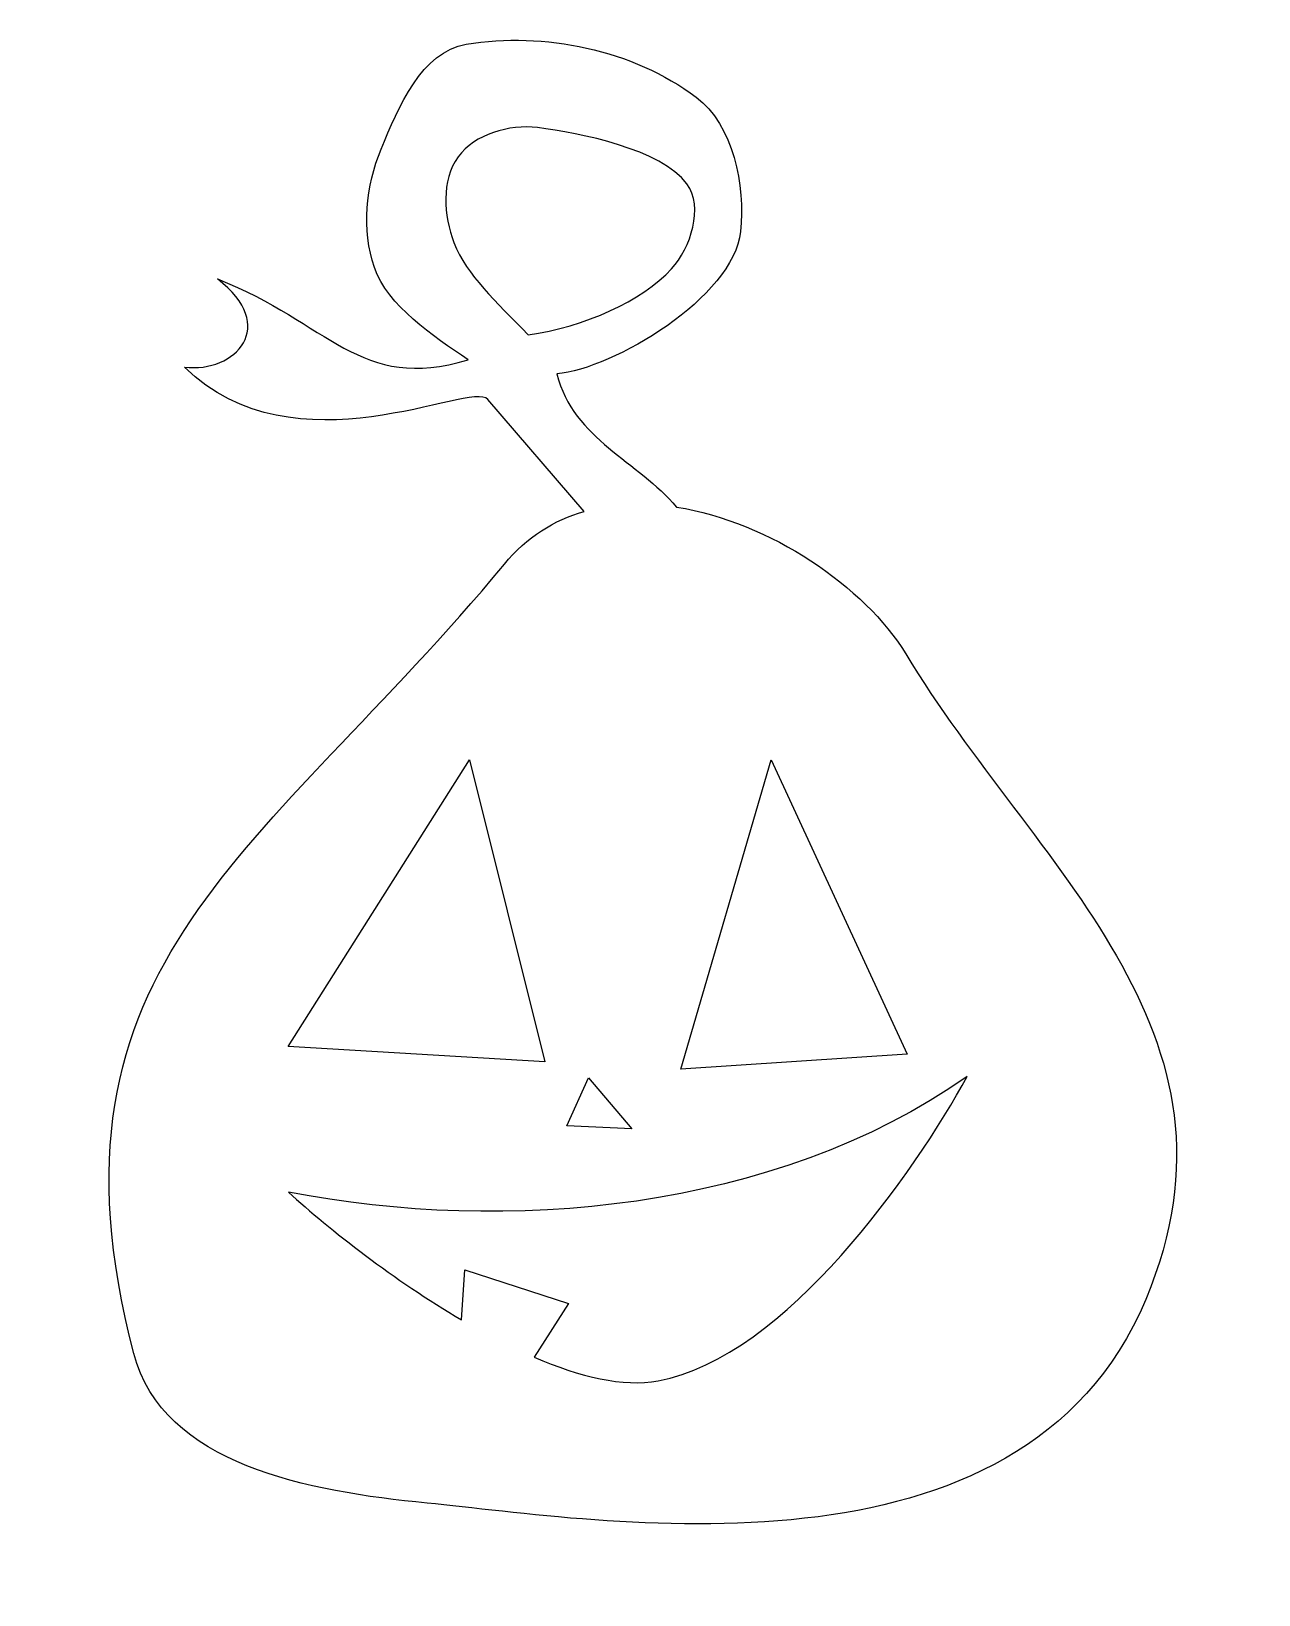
# Model space of a CAD drawing. Header units: inches. Extents: x -51.7 to -43.4, y 7.2 to 17.7.
import ezdxf

# ---------------------------------------------------------------- set-up
doc = ezdxf.new("R2010")
doc.units = ezdxf.units.IN
doc.header["$MEASUREMENT"] = 0
doc.layers.add('Layer 1', color=7, linetype='Continuous')

msp = doc.modelspace()

# ---------------------------------------------------------------- linework, layer by layer
at = {"layer": 'Layer 1', "color": 30}
for points, knots in [([(-50.977, 8.835), (-50.782, 8.084), (-49.801, 7.907), (-49.007, 7.829), (-49.007, 7.829), (-47.849, 7.716), (-45.012, 7.214), (-44.181, 9.197), (-44.181, 9.197), (-43.422, 11.006), (-44.926, 12.098), (-45.793, 13.533), (-45.793, 13.533), (-46.066, 13.984), (-46.705, 14.42), (-47.331, 14.519), (-47.331, 14.519), (-47.59, 14.827), (-48.022, 14.971), (-48.136, 15.414), (-48.136, 15.414), (-47.759, 15.445), (-46.949, 15.927), (-46.902, 16.369), (-46.902, 16.369), (-46.87, 16.68), (-46.951, 17.085), (-47.201, 17.273), (-47.201, 17.273), (-47.623, 17.59), (-48.223, 17.715), (-48.744, 17.628), (-48.744, 17.628), (-49.043, 17.579), (-49.201, 17.203), (-49.316, 16.923), (-49.316, 16.923), (-49.417, 16.678), (-49.447, 16.379), (-49.361, 16.129), (-49.361, 16.129), (-49.272, 15.871), (-48.967, 15.668), (-48.731, 15.508), (-48.731, 15.508), (-49.458, 15.287), (-49.667, 15.759), (-50.415, 16.051), (-50.415, 16.051), (-49.999, 15.737), (-50.293, 15.418), (-50.636, 15.459), (-50.636, 15.459), (-49.895, 14.731), (-48.709, 15.371), (-48.599, 15.242), (-48.599, 15.242), (-48.599, 15.242), (-47.953, 14.49), (-47.953, 14.49), (-47.953, 14.49), (-48.154, 14.432), (-48.338, 14.318), (-48.488, 14.136), (-48.488, 14.136), (-50.093, 12.194), (-51.665, 11.472), (-50.977, 8.835)], [0, 0, 0, 0, 0.058824, 0.058824, 0.058824, 0.058824, 0.117647, 0.117647, 0.117647, 0.117647, 0.176471, 0.176471, 0.176471, 0.176471, 0.235294, 0.235294, 0.235294, 0.235294, 0.294118, 0.294118, 0.294118, 0.294118, 0.352941, 0.352941, 0.352941, 0.352941, 0.411765, 0.411765, 0.411765, 0.411765, 0.470588, 0.470588, 0.470588, 0.470588, 0.529412, 0.529412, 0.529412, 0.529412, 0.588235, 0.588235, 0.588235, 0.588235, 0.647059, 0.647059, 0.647059, 0.647059, 0.705882, 0.705882, 0.705882, 0.705882, 0.764706, 0.764706, 0.764706, 0.764706, 0.823529, 0.823529, 0.823529, 0.823529, 0.882353, 0.882353, 0.882353, 0.882353, 0.941176, 0.941176, 0.941176, 0.941176, 1, 1, 1, 1]), ([(-48.329, 15.676), (-48.546, 15.905), (-48.74, 16.071), (-48.827, 16.295), (-48.827, 16.295), (-48.896, 16.474), (-48.912, 16.715), (-48.799, 16.871), (-48.799, 16.871), (-48.688, 17.024), (-48.454, 17.091), (-48.266, 17.068), (-48.266, 17.068), (-47.981, 17.033), (-47.432, 16.921), (-47.262, 16.69), (-47.262, 16.69), (-47.148, 16.534), (-47.235, 16.262), (-47.366, 16.119), (-47.366, 16.119), (-47.561, 15.904), (-47.951, 15.729), (-48.329, 15.676)], [0, 0, 0, 0, 0.166667, 0.166667, 0.166667, 0.166667, 0.333333, 0.333333, 0.333333, 0.333333, 0.5, 0.5, 0.5, 0.5, 0.666667, 0.666667, 0.666667, 0.666667, 0.833333, 0.833333, 0.833333, 0.833333, 1, 1, 1, 1]), ([(-48.723, 12.821), (-48.723, 12.821), (-49.94, 10.895), (-49.94, 10.895), (-49.94, 10.895), (-49.94, 10.895), (-48.216, 10.793), (-48.216, 10.793), (-48.216, 10.793), (-48.216, 10.793), (-48.723, 12.821), (-48.723, 12.821)], [0, 0, 0, 0, 0.333333, 0.333333, 0.333333, 0.333333, 0.666667, 0.666667, 0.666667, 0.666667, 1, 1, 1, 1]), ([(-46.696, 12.821), (-46.696, 12.821), (-47.304, 10.743), (-47.304, 10.743), (-47.304, 10.743), (-47.304, 10.743), (-45.784, 10.844), (-45.784, 10.844), (-45.784, 10.844), (-45.784, 10.844), (-46.696, 12.821), (-46.696, 12.821)], [0, 0, 0, 0, 0.333333, 0.333333, 0.333333, 0.333333, 0.666667, 0.666667, 0.666667, 0.666667, 1, 1, 1, 1]), ([(-48.754, 9.397), (-48.754, 9.397), (-48.776, 9.06), (-48.776, 9.06), (-48.776, 9.06), (-49.227, 9.325), (-49.659, 9.663), (-49.937, 9.917), (-49.937, 9.917), (-48.482, 9.637), (-46.682, 9.781), (-45.379, 10.695), (-45.379, 10.695), (-45.729, 10.058), (-46.597, 8.807), (-47.456, 8.65), (-47.456, 8.65), (-47.689, 8.607), (-47.981, 8.677), (-48.287, 8.809), (-48.287, 8.809), (-48.287, 8.809), (-48.058, 9.169), (-48.058, 9.169), (-48.058, 9.169), (-48.058, 9.169), (-48.754, 9.397), (-48.754, 9.397)], [0, 0, 0, 0, 0.142857, 0.142857, 0.142857, 0.142857, 0.285714, 0.285714, 0.285714, 0.285714, 0.428571, 0.428571, 0.428571, 0.428571, 0.571429, 0.571429, 0.571429, 0.571429, 0.714286, 0.714286, 0.714286, 0.714286, 0.857143, 0.857143, 0.857143, 0.857143, 1, 1, 1, 1]), ([(-47.923, 10.685), (-47.923, 10.685), (-48.068, 10.363), (-48.068, 10.363), (-48.068, 10.363), (-48.068, 10.363), (-47.632, 10.342), (-47.632, 10.342), (-47.632, 10.342), (-47.632, 10.342), (-47.923, 10.685), (-47.923, 10.685)], [0, 0, 0, 0, 0.333333, 0.333333, 0.333333, 0.333333, 0.666667, 0.666667, 0.666667, 0.666667, 1, 1, 1, 1])]:
    msp.add_open_spline(points, degree=3, knots=knots, dxfattribs=at)

doc.saveas('drawing.dxf')
